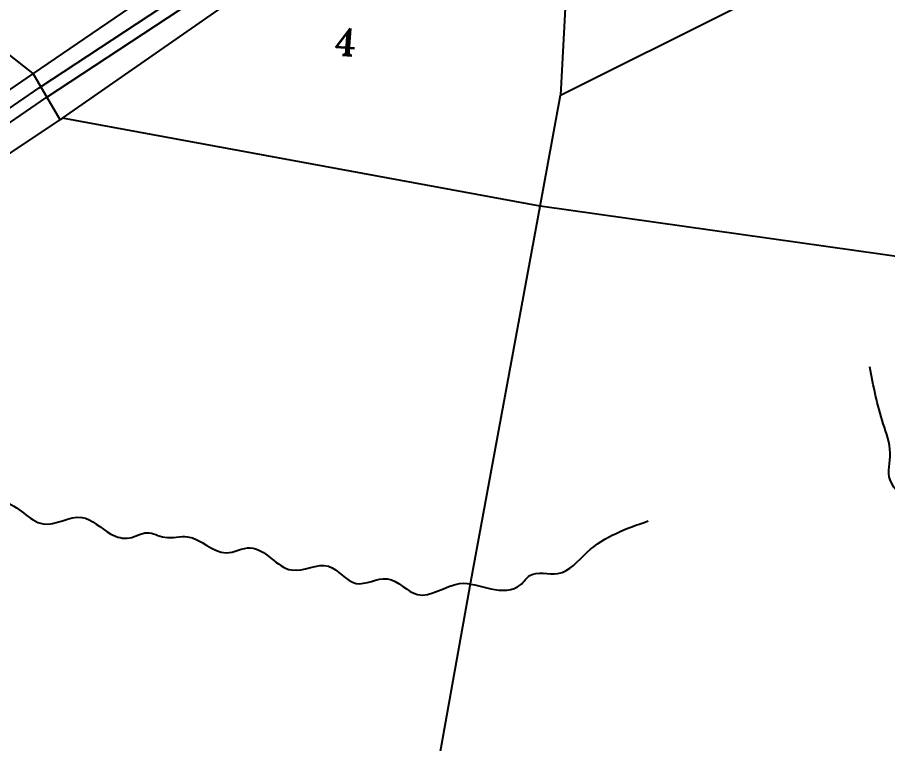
# Model space of a CAD drawing. Header units: inches. Extents: x 745102 to 755908, y 1649153 to 1658333.
# Drawn here: x 747806.5 to 748293.7, y 1656321.5 to 1656727.8 of the extents above; entities that cross this region are included whole.
import ezdxf

# ---------------------------------------------------------------- set-up
doc = ezdxf.new("R2010")
doc.units = ezdxf.units.IN
doc.header["$MEASUREMENT"] = 0
for name, color, linetype in [('PLOT', 7, 'Continuous'), ('PLOT NO', 7, 'Continuous'), ('ROADS', 6, 'Continuous'), ('TANKS-STREAM', 4, 'Continuous')]:
    doc.layers.add(name, color=color, linetype=linetype)
doc.styles.add('section', font='romant.shx', dxfattribs={"height": 2})

msp = doc.modelspace()

# ---------------------------------------------------------------- linework, layer by layer
at = {"layer": 'PLOT'}
for points in [[(748588.44, 1657078.84), (748510.73, 1657084.74), (748120.6, 1656872.44), (748110.62, 1656684.37), (748503.99, 1656880.83), (748510.73, 1657084.74)], [(747363.51, 1656352.22), (747589.42, 1656510.03), (747831.75, 1656671.53), (748120.6, 1656872.44), (748117.36, 1656902.45)], [(748117.36, 1656902.45), (747815.23, 1656696.55), (747670.78, 1656809.81)], [(748503.99, 1656880.83), (748464.15, 1656661.31), (748438.9, 1656579.14), (748339.75, 1656588.21), (748099.19, 1656622.14), (748110.62, 1656684.37)], [(747815.23, 1656696.55), (747575.52, 1656532.4), (747159.86, 1656597.99), (746894.23, 1656673.31)], [(748099.19, 1656622.14), (747831.75, 1656671.53), (747830.37, 1656670.61), (747815.23, 1656696.55)], [(747882.82, 1654371.36), (747883.22, 1654423.53), (747862.18, 1654680.77), (747844.75, 1654803.87), (747831.61, 1654956.12), (747796.22, 1654961.21), (747825.61, 1655086.66), (747843.89, 1655204.91), (747858.78, 1655310.71), (747868.58, 1655411.15), (747912.75, 1655411.43), (747956.26, 1655821.71), (747961.68, 1655860.95), (748060.33, 1656412.02), (748099.19, 1656622.14)]]:
    msp.add_lwpolyline(points, dxfattribs=at)
at = {"layer": 'ROADS'}
for points in [[(747624.9, 1656555.19), (747818.57, 1656688.36), (748044.22, 1656836.84), (748116.74, 1656888.98), (748412.54, 1657100.82), (748439.33, 1657120.01), (748470.66, 1657133.67), (748482.8, 1657138.96), (748584.97, 1657159.52), (748629.59, 1657165.27), (748703.3, 1657174.78), (748805.29, 1657193.6), (748914.06, 1657207.28), (749088.44, 1657239.91), (749168.13, 1657254.82), (749238.33, 1657269.91), (749243.59, 1657273.28), (749245.03, 1657275.99)], [(747628.69, 1656549.63), (747822.33, 1656682.78), (748048.04, 1656831.29), (748120.66, 1656883.51), (748416.46, 1657095.35), (748442.67, 1657114.12), (748473.35, 1657127.5), (748484.83, 1657132.5), (748586.06, 1657152.87), (748630.45, 1657158.6), (748704.34, 1657168.13), (748806.32, 1657186.95), (748915.1, 1657200.62), (749089.68, 1657233.29), (749169.46, 1657248.22), (749240.93, 1657263.59), (749248.71, 1657268.56), (749250.98, 1657272.84)]]:
    msp.add_lwpolyline(points, dxfattribs=at)
at = {"layer": 'TANKS-STREAM'}
for points in [[(747624.15, 1656538.68), (747626.71, 1656529.01), (747628.25, 1656524.33), (747627.3, 1656520.9), (747631.12, 1656513.3), (747627.77, 1656502.81), (747632.15, 1656490.33), (747629.44, 1656481.03), (747632.44, 1656472.63), (747641.05, 1656468.64), (747655.52, 1656472.54), (747664.5, 1656474.02), (747676.39, 1656473.63), (747695.05, 1656462.77), (747711.96, 1656464.34), (747726.97, 1656457.06), (747754.26, 1656461.15), (747772.99, 1656451.18), (747798.99, 1656456.64), (747820.86, 1656444.45), (747842.44, 1656448.09), (747858.84, 1656438.72), (747869.32, 1656436.58), (747879.01, 1656439.45), (747888.97, 1656436.95), (747901.79, 1656437.25), (747923.32, 1656428.2), (747936.86, 1656431.06), (747960.01, 1656418.63), (747980.71, 1656420.75), (747996.06, 1656411.14), (748013.67, 1656413.64), (748030.54, 1656404.84), (748053.94, 1656411.03), (748071.65, 1656408.05), (748088.21, 1656410.31), (748093.36, 1656415.54), (748109.05, 1656416.66), (748125.54, 1656428.6), (748159.64, 1656446.05)], [(749547.45, 1654954.44), (749542.29, 1654955.9), (749539.37, 1654948.08), (749536.68, 1654947), (749530.88, 1654941.87), (749525.03, 1654923.75), (749519.44, 1654916.97), (749516.34, 1654914.72), (749511.54, 1654901.96), (749505.73, 1654892.71), (749502.21, 1654889.63), (749500.53, 1654883.04), (749486.44, 1654871.46), (749475.91, 1654869.65), (749470.72, 1654859.57), (749468.18, 1654844.33), (749458.23, 1654831.18), (749444.96, 1654825.6), (749421.04, 1654828.78), (749391.55, 1654833.22), (749376.7, 1654834.72), (749367.01, 1654837.02), (749348.2, 1654826.58), (749326.31, 1654820.48), (749319.18, 1654812.43), (749298.94, 1654807.56), (749283.63, 1654795.67), (749268.16, 1654795.93), (749245.64, 1654786.95), (749223.48, 1654787.82), (749197.22, 1654774.73), (749182.58, 1654776.64), (749161.3, 1654768.89), (749143.97, 1654768.96), (749114.85, 1654760.62), (749090.48, 1654773.29), (749066.34, 1654772.55), (749056.67, 1654778.15), (749027.55, 1654770.64), (748995.5, 1654779.62), (748979.82, 1654780.71), (748958.62, 1654793.57), (748941.71, 1654794.87), (748917.42, 1654811.45), (748900.1, 1654813.78), (748877.61, 1654827.69), (748861.95, 1654831.87), (748846.5, 1654848.69), (748831.06, 1654858.43), (748823.89, 1654871.86), (748819, 1654885.89), (748818.86, 1654906.76), (748814.8, 1654926.26), (748810.5, 1654934.31), (748801.85, 1654939.09), (748794.42, 1654936.85), (748781.02, 1654941.64), (748772.14, 1654938.37), (748753.92, 1654938.03), (748748.95, 1654934.55), (748736.99, 1654935.83), (748729.17, 1654940.39), (748724.86, 1654946.59), (748710.48, 1654962.93), (748678.73, 1654970.26), (748676.65, 1654978.59), (748669.49, 1654994.49), (748652.82, 1655003.82), (748634.29, 1655021.9), (748627.92, 1655028.94), (748603.02, 1655044.9), (748595.43, 1655066.44), (748572.8, 1655082.19), (748566.68, 1655106.62), (748547.74, 1655117.41), (748545.13, 1655135.76), (748531.34, 1655158.18), (748530.22, 1655188.48), (748523.25, 1655200.66), (748523.93, 1655219.34), (748516.37, 1655237.91), (748514.77, 1655249.87), (748495.64, 1655265.2), (748483.47, 1655271.94), (748474, 1655278.78), (748454.25, 1655291.84), (748450.19, 1655310.2), (748448.6, 1655326.07), (748457.11, 1655338.93), (748447.49, 1655360.61), (748452.74, 1655382.84), (748437.76, 1655406.1), (748433.71, 1655425.9), (748420.78, 1655444.49), (748412.36, 1655461.33), (748420.94, 1655494.06), (748411.73, 1655518.3), (748414.9, 1655537.45), (748402.39, 1655562.33), (748402.24, 1655577.17), (748390.97, 1655598.03), (748377.19, 1655615.28), (748367.98, 1655636.34), (748366.4, 1655653.04), (748371.41, 1655667.36), (748365.9, 1655683.25), (748375.27, 1655706.09), (748366.5, 1655735.3), (748374, 1655754.02), (748369.13, 1655774.44), (748382.86, 1655800.07), (748374.31, 1655830.81), (748388.03, 1655852.91), (748404.54, 1655852.85), (748410.55, 1655860.24), (748399.43, 1655867.09), (748382.12, 1655871.69), (748382, 1655893.53), (748386.35, 1655900.65), (748381.29, 1655924.57), (748388.59, 1655946.19), (748381.44, 1655967.38), (748395.15, 1655990.62), (748390.06, 1656009.19), (748396.75, 1656032.86), (748391.27, 1656053.86), (748393.58, 1656063.95), (748375.08, 1656084.01), (748358.65, 1656101.8), (748364.3, 1656123.83), (748366.85, 1656138.76), (748363.99, 1656148.04), (748357.67, 1656167.03), (748344.45, 1656177.87), (748327.57, 1656188.86), (748324.51, 1656196.29), (748334.49, 1656218.71), (748325.26, 1656236.2), (748334.45, 1656266.25), (748329.38, 1656288.32), (748335.7, 1656322.02), (748325.07, 1656348.65), (748326.08, 1656372.16), (748315.26, 1656393.99), (748318.37, 1656418.32), (748309.83, 1656435.15), (748306.42, 1656453.71), (748295.11, 1656469.05), (748295.14, 1656484.01), (748291.26, 1656500.49), (748283.72, 1656532.28)]]:
    msp.add_spline(points, degree=3, dxfattribs=at)

# ---------------------------------------------------------------- texts
at = {"layer": 'PLOT NO', "style": 'section'}
msp.add_text('4', height=15.11, rotation=355.7962, dxfattribs=at).set_placement((747983.3, 1656707.23))

doc.saveas('drawing.dxf')
